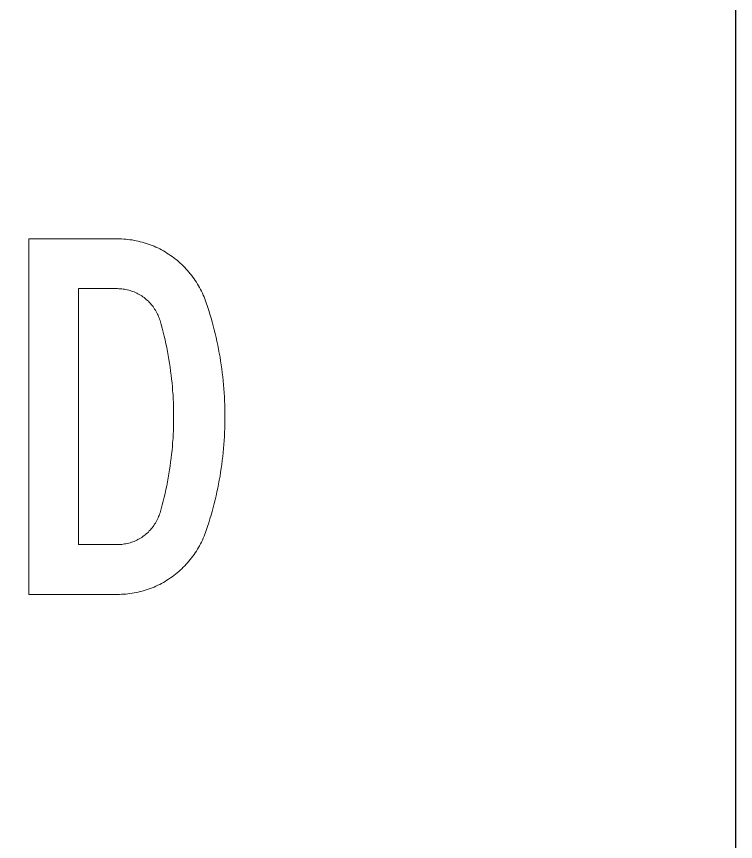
# Model space of a CAD drawing. Extents: x 0 to 420, y 0 to 297.
# Drawn here: x 229.1 to 247.3, y 227.49 to 248.37 of the extents above; entities that cross this region are included whole.
import ezdxf

# ---------------------------------------------------------------- set-up
doc = ezdxf.new("R2010")
doc.units = 0
doc.header["$LTSCALE"] = 0.5
doc.layers.add('L25', color=1, linetype='CONTINUOUS')
doc.layers.add('L35', color=3, linetype='CONTINUOUS')

msp = doc.modelspace()

# ---------------------------------------------------------------- linework, layer by layer
at = {"layer": 'L25', "lineweight": 0}
for points in [[(229.4069504, 233.7402573), (231.6534785, 233.7402573), (231.7055098, 233.7402573), (231.7606017, 233.743318), (231.812633, 233.7463786), (231.8646643, 233.7494393), (231.9166956, 233.7555606), (231.9717876, 233.7616819), (232.0238189, 233.7678033), (232.0758502, 233.7769853), (232.1278815, 233.7861673), (232.1768522, 233.7984099), (232.2288835, 233.8106526), (232.2809148, 233.8228952), (232.3329461, 233.8381986), (232.3819167, 233.8535019), (232.4308874, 233.8718659), (232.4829187, 233.8902299), (232.5318893, 233.9085939), (232.5808599, 233.9269579), (232.6298306, 233.9483825), (232.6757406, 233.9728678), (232.7247112, 233.9942925), (232.7706212, 234.0187778), (232.8165311, 234.0432631), (232.8624411, 234.0708091), (232.9083511, 234.0983551), (232.9512004, 234.1259011), (232.9971104, 234.1565077), (233.0399597, 234.1871144), (233.082809, 234.217721), (233.1256583, 234.2513883), (233.1654469, 234.2850557), (233.2052356, 234.318723), (233.2450242, 234.3523903), (233.2848129, 234.3891183), (233.3215409, 234.4258462), (233.3582688, 234.4625742), (233.3949968, 234.5023629), (233.4317248, 234.5421515), (233.4653921, 234.5819401), (233.4990594, 234.6217288), (233.5327267, 234.6645781), (233.5633334, 234.7043667), (233.59394, 234.7472161), (233.6245467, 234.793126), (233.6520927, 234.8359753), (233.6796387, 234.8818853), (233.7071846, 234.9277953), (233.7347306, 234.9737053), (233.7592159, 235.0196152), (233.7837013, 235.0655252), (233.8051259, 235.1144958), (233.8265506, 235.1634665), (233.8479752, 235.2124371), (233.8663392, 235.2614078), (233.8847032, 235.3103784), (233.9030672, 235.359349), (233.9336738, 235.4572903), (233.9642805, 235.5521709), (233.9948871, 235.6501122), (234.0254938, 235.7449928), (234.0530398, 235.8429341), (234.0775251, 235.9408754), (234.1050711, 236.0388167), (234.1295564, 236.1367579), (234.1509811, 236.2346992), (234.1724057, 236.3326405), (234.1938304, 236.4336424), (234.215255, 236.5315837), (234.233619, 236.629525), (234.251983, 236.7305269), (234.2672863, 236.8315289), (234.2825896, 236.9294702), (234.297893, 237.0304721), (234.3101356, 237.131474), (234.3223783, 237.2294153), (234.3315603, 237.3304173), (234.3407423, 237.4314192), (234.3499243, 237.5324212), (234.3591063, 237.6334231), (234.3652276, 237.734425), (234.3682883, 237.835427), (234.3744096, 237.9364289), (234.3774703, 238.0374309), (234.3774703, 238.1384328), (234.3774703, 238.2394348), (234.3774703, 238.3404367), (234.3774703, 238.4414386), (234.3744096, 238.5424406), (234.3682883, 238.6434425), (234.3652276, 238.7444445), (234.3591063, 238.8454464), (234.3499243, 238.9464484), (234.3407423, 239.0474503), (234.3315603, 239.1484522), (234.3223783, 239.2494542), (234.3101356, 239.3504561), (234.297893, 239.4483974), (234.2825896, 239.5493993), (234.2672863, 239.6504013), (234.251983, 239.7483426), (234.233619, 239.8493445), (234.215255, 239.9472858), (234.1938304, 240.0482877), (234.1724057, 240.146229), (234.1509811, 240.2441703), (234.1295564, 240.3421116), (234.1050711, 240.4400528), (234.0775251, 240.5379941), (234.0530398, 240.6359354), (234.0254938, 240.7338767), (233.9948871, 240.831818), (233.9642805, 240.9266986), (233.9336738, 241.0246399), (233.9030672, 241.1195205), (233.8847032, 241.1684911), (233.8663392, 241.2205224), (233.8479752, 241.269493), (233.8265506, 241.3184637), (233.8051259, 241.3643737), (233.7837013, 241.4133443), (233.7592159, 241.4592543), (233.7347306, 241.5082249), (233.7071846, 241.5541349), (233.6796387, 241.5969842), (233.6520927, 241.6428942), (233.6245467, 241.6888041), (233.59394, 241.7316535), (233.5633334, 241.7745028), (233.5327267, 241.8173521), (233.4990594, 241.8571407), (233.4653921, 241.89999), (233.4317248, 241.9397787), (233.3949968, 241.9765066), (233.3582688, 242.0162953), (233.3215409, 242.0530233), (233.2848129, 242.0897513), (233.2450242, 242.1264792), (233.2052356, 242.1601465), (233.1654469, 242.1968745), (233.1256583, 242.2274812), (233.082809, 242.2611485), (233.0399597, 242.2917551), (232.9971104, 242.3223618), (232.9512004, 242.3529684), (232.9083511, 242.3805144), (232.8624411, 242.4080604), (232.8165311, 242.4356064), (232.7706212, 242.4600917), (232.7247112, 242.484577), (232.6757406, 242.5090623), (232.6298306, 242.530487), (232.5808599, 242.5519117), (232.5318893, 242.5702756), (232.4829187, 242.5917003), (232.4308874, 242.6070036), (232.3819167, 242.6253676), (232.3329461, 242.6406709), (232.2809148, 242.6559743), (232.2288835, 242.6682169), (232.1768522, 242.6804596), (232.1278815, 242.6927022), (232.0758502, 242.7018842), (232.0238189, 242.7110662), (231.9717876, 242.7171876), (231.9166956, 242.7263696), (231.8646643, 242.7294302), (231.812633, 242.7355516), (231.7606017, 242.7386122), (231.7055098, 242.7386122), (231.6534785, 242.7386122), (229.4069504, 242.7386122), (229.4069504, 233.7402573)], [(230.6648837, 235.0012512), (231.6534785, 235.0012512), (231.6902064, 235.0012512), (231.7269344, 235.0012512), (231.7636624, 235.0043119), (231.7973297, 235.0104332), (231.8340577, 235.0165546), (231.8707857, 235.0226759), (231.904453, 235.0287972), (231.941181, 235.0379792), (231.9748483, 235.0471612), (232.0085156, 235.0594039), (232.0421829, 235.0716465), (232.0758502, 235.0838892), (232.1095175, 235.0991925), (232.1431849, 235.1144958), (232.1737915, 235.1297992), (232.2074588, 235.1481632), (232.2380655, 235.1665272), (232.2686721, 235.1848911), (232.2992788, 235.2063158), (232.3268248, 235.2277405), (232.3574314, 235.2491651), (232.3849774, 235.2705898), (232.4125234, 235.2950751), (232.4370087, 235.3195604), (232.461494, 235.3471064), (232.48904, 235.3715917), (232.5104646, 235.3991377), (232.53495, 235.4266837), (232.5563746, 235.4572903), (232.5777993, 235.4848363), (232.5961633, 235.515443), (232.6175879, 235.5460496), (232.6359519, 235.5766563), (232.6512552, 235.6103236), (232.6696192, 235.6409302), (232.6849225, 235.6745975), (232.6971652, 235.7082648), (232.7094079, 235.7419322), (232.7216505, 235.7755995), (232.7338932, 235.8092668), (232.7614392, 235.9072081), (232.7859245, 236.0051493), (232.8134705, 236.10003), (232.8348951, 236.1979712), (232.8593805, 236.2959125), (232.8808051, 236.3938538), (232.9022298, 236.4917951), (232.9205937, 236.592797), (232.9389577, 236.6907383), (232.9573217, 236.7886796), (232.9726251, 236.8896815), (232.9879284, 236.9876228), (233.000171, 237.0886247), (233.0154744, 237.186566), (233.0246564, 237.287568), (233.036899, 237.3855092), (233.046081, 237.4865112), (233.0522023, 237.5875131), (233.0613843, 237.6885151), (233.064445, 237.7864563), (233.0705663, 237.8874583), (233.073627, 237.9884602), (233.0766877, 238.0894622), (233.0766877, 238.1904641), (233.0766877, 238.2914661), (233.0766877, 238.3894073), (233.073627, 238.4904093), (233.0705663, 238.5914112), (233.064445, 238.6924132), (233.0613843, 238.7934151), (233.0522023, 238.8913564), (233.046081, 238.9923583), (233.036899, 239.0933603), (233.0246564, 239.1913016), (233.0154744, 239.2923035), (233.000171, 239.3933054), (232.9879284, 239.4912467), (232.9726251, 239.5922487), (232.9573217, 239.6901899), (232.9389577, 239.7881312), (232.9205937, 239.8891332), (232.9022298, 239.9870744), (232.8808051, 240.0850157), (232.8593805, 240.182957), (232.8348951, 240.2808983), (232.8134705, 240.3788395), (232.7859245, 240.4767808), (232.7614392, 240.5716614), (232.7338932, 240.6696027), (232.7216505, 240.70327), (232.7094079, 240.7369373), (232.6971652, 240.7706047), (232.6849225, 240.804272), (232.6696192, 240.8379393), (232.6512552, 240.8716066), (232.6359519, 240.9022133), (232.6175879, 240.9328199), (232.5961633, 240.9634266), (232.5777993, 240.9940332), (232.5563746, 241.0246399), (232.53495, 241.0521858), (232.5104646, 241.0797318), (232.48904, 241.1072778), (232.461494, 241.1348238), (232.4370087, 241.1593091), (232.4125234, 241.1837944), (232.3849774, 241.2082797), (232.3574314, 241.2297044), (232.3268248, 241.2541897), (232.2992788, 241.2756144), (232.2686721, 241.2939784), (232.2380655, 241.315403), (232.2074588, 241.333767), (232.1737915, 241.3490703), (232.1431849, 241.3674343), (232.1095175, 241.3827376), (232.0758502, 241.3949803), (232.0421829, 241.407223), (232.0085156, 241.4194656), (231.9748483, 241.4317083), (231.941181, 241.4408903), (231.904453, 241.4500723), (231.8707857, 241.4592543), (231.8340577, 241.4653756), (231.7973297, 241.4684363), (231.7636624, 241.4745576), (231.7269344, 241.4776183), (231.6902064, 241.4776183), (231.6534785, 241.4806789), (230.6648837, 241.4806789), (230.6648837, 235.0012512)]]:
    msp.add_lwpolyline(points, close=True, dxfattribs=at)
at = {"layer": 'L35'}
msp.add_lwpolyline([(127.3047651, 174.2382308), (127.3047651, 249.2382308), (247.3047651, 249.2382308), (247.3047651, 174.2382308)], close=True, dxfattribs=at)

doc.saveas('drawing.dxf')
